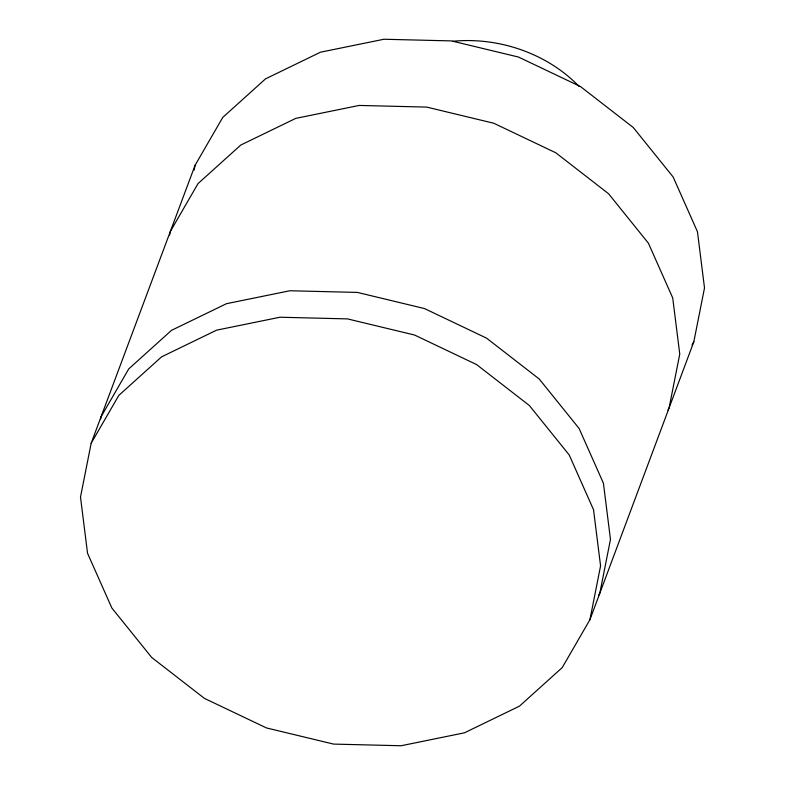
<?xml version="1.0" encoding="UTF-8"?>
<svg xmlns="http://www.w3.org/2000/svg" width="785" height="785" viewBox="0 0 785 785"><rect width="100%" height="100%" fill="white"/><g stroke="black" fill="none" stroke-linecap="round" stroke-linejoin="round"><path stroke-width="1.18" d="M91.168 443.231L80.492 497.082L87.547 553.278L111.843 607.992L151.721 657.487L204.463 698.405L266.478 727.94L333.546 744.092L401.086 745.75L464.504 732.807L519.464 706.147L562.237 667.584L589.908 619.748L693.832 341.769L704.508 287.918L697.453 231.722L673.157 177.008L633.279 127.513L580.537 86.595L518.522 57.06L451.453 40.908L383.914 39.25L320.496 52.193L265.536 78.853L222.763 117.416L195.092 165.252L91.168 443.231L118.829 395.395L161.602 356.832L216.562 330.171L279.98 317.228L347.519 318.896L414.588 335.038L476.603 364.583L529.345 405.492L569.223 454.986L593.519 509.701L600.574 565.897L589.908 619.748M100.588 419.151L101.059 416.757L128.73 368.921L171.493 330.357L226.463 303.697L289.881 290.754L357.42 292.422L424.489 308.564L486.504 338.109L539.246 379.018L579.124 428.512L603.42 483.226L610.475 539.423L599.799 593.274L598.602 595.354M169.638 235.029L170.355 231.438L198.016 183.602L240.789 145.039L295.749 118.378L359.167 105.435L426.706 107.094L493.775 123.245L555.79 152.781L608.532 193.699L648.41 243.193L672.706 297.908L679.761 354.104L669.085 407.955L667.888 410.035M194.15 170.031L195.092 165.252M692.036 344.89L693.832 341.769M453.004 41.252C498.671 36.905 546.959 53.272 578.996 86.321"/></g></svg>
